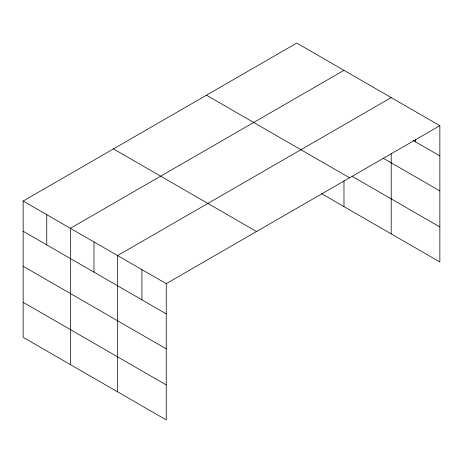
<?xml version="1.0" encoding="UTF-8"?>
<svg xmlns="http://www.w3.org/2000/svg" width="463" height="463" viewBox="0 0 463 463"><rect width="100%" height="100%" fill="white"/><g stroke="black" fill="none" stroke-linecap="round" stroke-linejoin="round"><path stroke-width="0.69" d="M23.15 201.04L166.24 283.651L166.24 419.929L23.15 337.319L23.15 201.04L296.76 43.071L439.85 125.681L439.85 261.96L321.611 193.696M343.98 70.335L70.37 228.3L70.37 364.578M391.2 97.595L117.59 255.564L117.59 391.843M166.24 283.651L439.85 125.681M413.031 140.411L439.85 155.898M383.121 158.149L439.85 190.901M352.059 176.276L439.85 226.963M206.469 95.199L349.559 177.809M113.441 148.912L256.531 231.523M23.15 231.251L166.24 313.868M23.15 266.254L166.24 348.865M23.15 302.316L166.24 384.927M415.525 139.693L415.525 141.852M391.2 153.71L391.2 233.873M343.98 180.709L343.98 206.614M141.915 269.605L141.915 299.821M93.977 241.929L93.977 272.146M46.757 214.67L46.757 244.886"/></g></svg>
